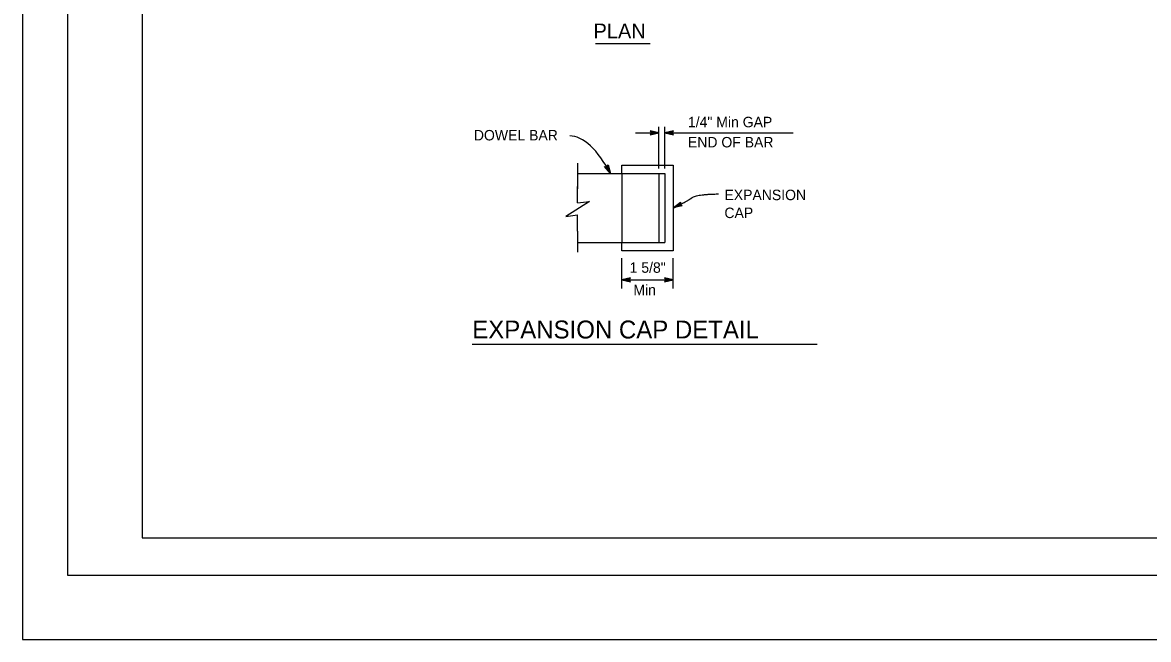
# Model space of a CAD drawing. Extents: x -893 to 867, y -474 to 712.
# Drawn here: x -893 to -141, y -474 to -61 of the extents above; entities that cross this region are included whole.
import ezdxf

# ---------------------------------------------------------------- set-up
doc = ezdxf.new("R2010")
doc.units = 0
for name, color, linetype in [('10 Sheet Format', 7, 'Continuous'), ('56 Stage 3 Anno', 7, 'Continuous'), ('57 Undefined', 7, 'Continuous'), ('60 Nongeo Data', 7, 'Continuous')]:
    doc.layers.add(name, color=color, linetype=linetype)

msp = doc.modelspace()

# ---------------------------------------------------------------- linework, layer by layer
at = {"layer": '10 Sheet Format'}
for p, q in [((-863.46, 668.96), (-863.46, -431.04)), ((-813.45, 643.96), (-813.45, -406.04)), ((-813.45, -406.04), (811.55, -406.04)), ((-863.46, -431.04), (836.54, -431.04))]:
    msp.add_line(p, q, dxfattribs=at)
for points in [[(-893.46, -474.04), (866.54, -474.04), (866.54, 711.96), (-893.46, 711.96)], [(-863.46, -431.04), (836.54, -431.04), (836.54, 668.96), (-863.46, 668.96)]]:
    msp.add_lwpolyline(points, close=True, dxfattribs=at)
at = {"layer": '56 Stage 3 Anno'}
for p, q in [((-483.65, -134.84), (-467.9, -134.84)), ((-467.9, -134.84), (-473.8, -133.53)), ((-473.8, -133.53), (-473.8, -133.53)), ((-473.8, -133.53), (-473.02, -134.84)), ((-473.02, -134.84), (-473.8, -136.16)), ((-473.8, -136.16), (-467.9, -134.84)), ((-473.59, -135.81), (-469.26, -134.84)), ((-469.27, -134.84), (-473.57, -133.89)), ((-470.62, -134.84), (-473.4, -134.23)), ((-473.36, -135.46), (-470.62, -134.84)), ((-473.19, -135.11), (-471.98, -134.84)), ((-471.98, -134.84), (-473.17, -134.58)), ((-467.9, -158.85), (-467.9, -130.9)), ((-467.9, -134.84), (-467.9, -134.84)), ((-463.96, -158.85), (-463.96, -130.9)), ((-458.05, -133.52), (-463.96, -134.84)), ((-463.96, -134.84), (-463.96, -134.84)), ((-463.96, -134.84), (-458.05, -136.15)), ((-463.96, -134.84), (-378.11, -134.84)), ((-458.27, -133.87), (-462.6, -134.84)), ((-462.59, -134.84), (-458.29, -135.8)), ((-458.5, -134.23), (-461.24, -134.84)), ((-461.24, -134.84), (-458.46, -135.45)), ((-458.67, -134.57), (-459.88, -134.84)), ((-459.88, -134.84), (-458.69, -135.1)), ((-458.84, -134.84), (-458.05, -133.52)), ((-458.05, -136.15), (-458.84, -134.84)), ((-458.05, -133.52), (-458.05, -133.52)), ((-473.8, -136.16), (-473.8, -136.16)), ((-458.05, -136.15), (-458.05, -136.15)), ((-500.3, -162.19), (-504.23, -157.46)), ((-504.23, -157.46), (-504.23, -157.46)), ((-504.23, -157.46), (-502.68, -157.56)), ((-500.94, -160.95), (-503.8, -157.51)), ((-501.56, -159.73), (-503.41, -157.51)), ((-502.19, -158.5), (-502.99, -157.55)), ((-502.68, -157.56), (-501.86, -156.24)), ((-502.51, -157.28), (-502.19, -158.5)), ((-502.29, -156.97), (-501.56, -159.73)), ((-502.07, -156.59), (-500.93, -160.96)), ((-501.86, -156.24), (-501.86, -156.24)), ((-501.86, -156.24), (-500.3, -162.19)), ((-500.3, -162.19), (-500.3, -162.19)), ((-458.36, -185.19), (-453.57, -181.33)), ((-452.39, -183.72), (-458.36, -185.19)), ((-458.36, -185.19), (-458.36, -185.19)), ((-452.74, -183.5), (-457.12, -184.58)), ((-457.11, -184.57), (-453.62, -181.76)), ((-455.88, -183.97), (-453.63, -182.15)), ((-453.11, -183.28), (-455.88, -183.97)), ((-454.64, -183.35), (-453.68, -182.57)), ((-453.42, -183.05), (-454.64, -183.35)), ((-453.57, -181.33), (-453.7, -182.88)), ((-453.7, -182.88), (-452.39, -183.72)), ((-453.57, -181.33), (-453.57, -181.33)), ((-452.39, -183.72), (-452.39, -183.72)), ((-492.77, -238.99), (-492.77, -218.78)), ((-458.36, -238.99), (-458.36, -218.78)), ((-486.86, -231.94), (-492.77, -233.26)), ((-492.77, -233.26), (-458.36, -233.26)), ((-492.77, -233.26), (-492.77, -233.26)), ((-492.77, -233.26), (-486.86, -234.57)), ((-487.08, -232.29), (-491.41, -233.26)), ((-491.4, -233.26), (-487.1, -234.22)), ((-487.31, -232.65), (-490.05, -233.26)), ((-490.05, -233.26), (-487.27, -233.87)), ((-487.48, -232.99), (-488.69, -233.26)), ((-488.69, -233.26), (-487.5, -233.52)), ((-487.65, -233.26), (-486.86, -231.94)), ((-486.86, -234.57), (-487.65, -233.26)), ((-486.86, -231.94), (-486.86, -231.94)), ((-458.36, -233.26), (-464.26, -231.95)), ((-464.26, -231.95), (-464.26, -231.95)), ((-464.26, -231.95), (-463.47, -233.26)), ((-463.47, -233.26), (-464.26, -234.58)), ((-464.26, -234.58), (-458.36, -233.26)), ((-464.05, -234.23), (-459.71, -233.26)), ((-459.73, -233.26), (-464.03, -232.3)), ((-461.08, -233.26), (-463.86, -232.65)), ((-463.82, -233.87), (-461.08, -233.26)), ((-463.64, -233.53), (-462.43, -233.26)), ((-462.43, -233.26), (-463.62, -233)), ((-458.36, -233.26), (-458.36, -233.26)), ((-486.86, -234.57), (-486.86, -234.57)), ((-464.26, -234.58), (-464.26, -234.58))]:
    msp.add_line(p, q, dxfattribs=at)
msp.add_ellipse((-514.84, -182.84), major_axis=(15.58, -45.34), ratio=0.448732, start_param=1.884673, end_param=3.00232, dxfattribs=at)
msp.add_open_spline([(-458.36, -185.19), (-448.62, -180.54), (-442.95, -176.05), (-428.07, -175.81)], degree=2, dxfattribs=at)
at = {"layer": '57 Undefined'}
for p, q in [((-510.23, -75.09), (-473.84, -75.09)), ((-592.73, -276.36), (-362.06, -276.36))]:
    msp.add_line(p, q, dxfattribs=at)
at = {"layer": '60 Nongeo Data'}
for p, q in [((-522.25, -155.18), (-522.25, -172.39)), ((-522.17, -162.19), (-492.77, -162.19)), ((-492.77, -162.19), (-463.96, -162.19)), ((-492.77, -162.19), (-492.77, -208.32)), ((-467.9, -162.19), (-467.9, -208.32)), ((-463.96, -162.19), (-463.96, -208.32)), ((-522.25, -181.82), (-522.25, -170.82)), ((-522.25, -200.82), (-522.25, -189.82)), ((-522.25, -200.82), (-522.25, -214.85)), ((-522.17, -208.32), (-492.77, -208.32)), ((-492.77, -208.32), (-463.96, -208.32))]:
    msp.add_line(p, q, dxfattribs=at)
for points in [[(-492.77, -162.19), (-492.77, -156.56), (-458.36, -156.56), (-458.36, -213.82), (-492.77, -213.82), (-492.77, -208.32)], [(-522.25, -181.82), (-514.25, -180.82), (-530.25, -190.82), (-522.25, -189.82)]]:
    msp.add_lwpolyline(points, dxfattribs=at)

# ---------------------------------------------------------------- texts
at = {"layer": '57 Undefined'}
for s, height, p in [('PLAN', 10, (-511.64, -71.75)), ('1/4" Min GAP', 7, (-448.48, -131.17)), ('DOWEL BAR', 7, (-591.64, -139.99)), ('END OF BAR', 7, (-448.48, -144.67)), ('EXPANSION', 7, (-424.08, -179.96)), ('CAP', 7, (-424.08, -191.96)), ('1 5/8"', 7, (-487.47, -228.59)), ('Min', 7, (-484.97, -243.59)), ('EXPANSION CAP DETAIL', 12, (-592.73, -272.55))]:
    msp.add_text(s, height=height, dxfattribs=at).set_placement(p)

doc.saveas('drawing.dxf')
